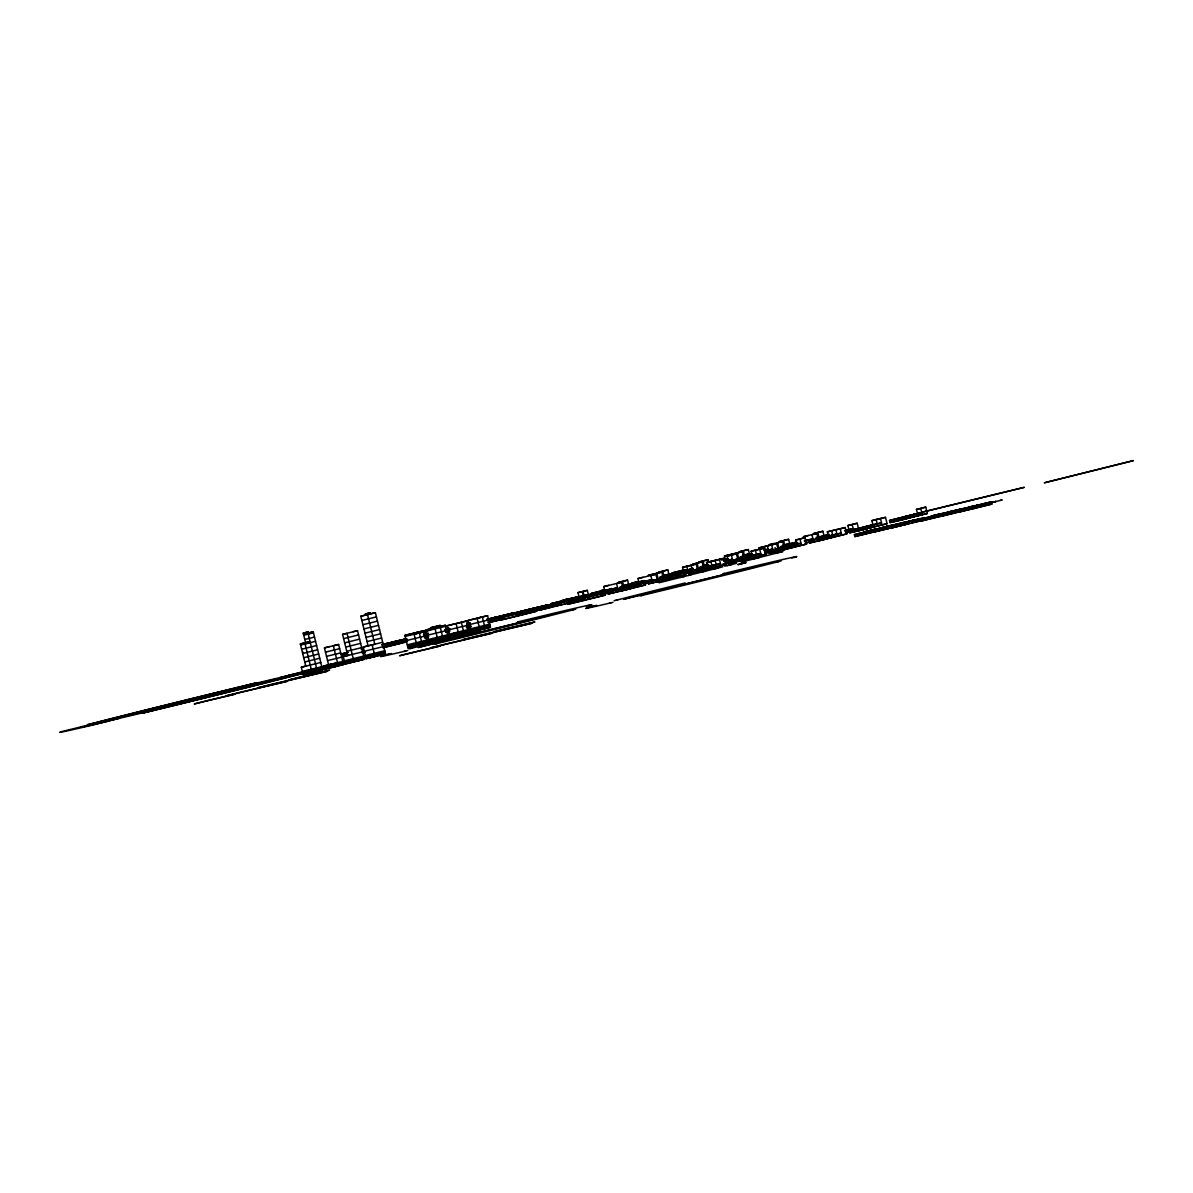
<?xml version="1.0" encoding="UTF-8"?>
<svg xmlns="http://www.w3.org/2000/svg" width="1193" height="1193" viewBox="0 0 1193 1193"><rect width="100%" height="100%" fill="white"/><g stroke="black" fill="none" stroke-linecap="round" stroke-linejoin="round"><path stroke-width="1.5" d="M381.879 644.936L404.949 639.15L382.386 644.757M385.339 646.367L405.471 641.252L385.339 646.367L384.817 644.25M392.855 643.653L385.667 645.473M406.873 639.597L405.262 640.179L406.47 639.895M425.23 635.258L427.646 634.557M445.571 630.56L449.672 629.233M490.681 619.018L489.205 619.644L507.83 614.991L487.326 619.868M486.804 619.555L513.795 612.844L491.68 618.347L494.901 617.586M498.913 619.331L488.22 622.209L503.312 618.392M494.931 619.793L489.041 621.27M533.077 610.712L529.96 611.472L531.452 610.935L530.945 608.818L527.947 609.891L548.079 604.791L548.601 606.909M1024.131 487.385L922.01 512.229L1024.19 487.355M569.18 598.826L572.327 598.066M567.48 599.229L572.565 598.051M892.558 525.174L895.779 524.413M644.533 581.125L646.159 580.708L639.433 582.348L643.221 581.438M563.439 600.168L562.037 600.541L568.3 599.05M564.483 599.945L563.707 600.139L569.926 598.707M601.734 591.281L600.81 591.504L602.003 591.191M608.162 589.7L600.854 591.46M874.737 529.394L877.004 528.812L864 531.944L875.677 529.14L874.394 529.483M895.704 524.428L894.959 524.592M908.156 521.55L907.276 521.788L911.556 520.7M913.152 520.342C917.864 519.179 904.279 522.519 910.885 520.923M871.636 530.139L866.386 531.377M640.089 582.169L641.163 581.916M517.494 622.015L519.015 621.598M722.764 573.833L724.3 573.415M639.478 582.333L635.705 583.288L642.654 581.602M956.339 512.453L921.757 520.864L921.279 518.94L982.391 504.072L971.639 506.622M157.088 709.298L143.026 713.041A144.278 1.253 -13.8 0 0 312.014 671.122L284.158 677.773M168.586 706.226L230.816 689.643M242.328 686.571L256.391 682.828A144.278 1.253 -13.8 0 0 87.387 724.747L115.259 718.097M958.501 509.724L956.294 510.276M575.13 597.425L573.684 597.782M434.729 644.131L437.1 643.504M640.015 595.948L642.386 595.322M639.657 582.288L640.477 586.195M875.334 529.245L871.158 530.244M892.737 525.174L888.576 526.173L889.411 525.949M884.595 527.067L894.631 524.711M937.43 514.66L938.235 514.451L936.967 514.75M948.241 512.185L960.29 509.307M448.106 629.949L445.392 630.411L446.301 630.128M448.419 629.695L448.777 629.606M609.563 589.372L610.98 588.999L605.179 590.356M868.698 530.766L867.758 531.004M865.835 531.481L866.64 531.303M893.945 524.875L892.931 525.129M934.507 515.331L936.848 514.794L931.017 516.196L937.131 514.735M932.717 515.779L936.55 514.839M941.545 513.706L934.715 515.316M365.684 615.051L365.416 613.992L370.277 612.799L370.546 613.858L360.823 616.229L368.1 645.845L374.796 644.28L367.533 614.663L375.392 612.665L385.533 653.913L366.102 658.67L363.239 647.038L368.488 645.711M360.823 616.229L367.116 614.634M310.314 642.639L305.84 643.698L303.246 633.125L308.107 631.932L308.361 632.991M306.571 665.903L301.322 667.23L303.141 674.627L322.572 669.87L313.222 631.798L303.499 634.169L307.973 633.125L316.548 668.035M313.222 631.798L305.736 633.647L305.483 632.588L303.246 633.125M313.476 632.857L303.768 635.228M376.436 616.9L361.867 620.464M314.52 637.092L304.812 639.463M377.48 621.121L362.896 624.7M300.338 643.966L310.046 641.58L300.338 643.966L305.796 666.171M315.563 641.312L300.591 645.025M347.76 655.539L342.57 634.378L357.527 630.679L364.536 659.237L345.12 663.994L343.301 656.582L348.535 655.255M378.509 625.356L363.94 628.92M316.592 645.547L301.635 649.26M358.571 634.9L343.614 638.613M379.553 629.591L364.983 633.155M317.636 649.782L302.679 653.481M342.779 661.384L323.348 666.141L324.123 669.303L343.554 664.546L338.618 644.459L333.369 645.786L337.53 662.712L328.597 664.814L324.436 647.888L329.686 646.561M359.6 639.135L344.643 642.848M380.597 633.811L366.012 637.39M318.68 654.003L303.708 657.716M339.662 648.694L325.48 652.109M360.644 643.37L345.687 647.083M381.626 638.046L367.056 641.61M431.18 628.696L425.931 630.023L429.048 642.714L448.479 637.957L445.362 625.266L430.792 628.83L430.539 627.772L440.247 625.4L440.515 626.459M404.949 635.347L424.38 630.59L427.497 643.281L408.066 648.038L404.949 635.347L419.131 631.917L421.472 641.431M424.38 630.59L413.882 633.244L416.998 645.935L408.066 648.038M425.931 630.023L445.362 625.266M319.709 658.238L304.752 661.951M340.706 652.914L326.509 656.344M361.688 647.605L346.731 651.303M363.239 647.038L382.67 642.281M429.689 630.187L426.199 631.082L445.63 626.325M447.181 625.758L466.612 621.001L469.475 632.633L450.044 637.39L447.181 625.758L466.612 621.001M468.163 620.435L487.594 615.677L490.457 627.309L471.026 632.066L468.163 620.435L482.345 617.005L484.433 625.475M579.008 596.783L577.979 592.638L587.299 590.356L588.328 594.502L551.047 603.628L551.584 605.82M629.129 586.494L627.563 580.156L618.242 582.438L622.537 581.423L623.551 585.569L628.577 584.302L621.866 586.002M662.13 575.787L668.841 574.087L667.826 569.941L658.506 572.222L662.786 571.223L663.815 575.369M708.761 562.5L708.075 559.741L698.77 562.022L703.05 561.008L704.064 565.154M749.905 555.878L748.339 549.541L739.019 551.822L743.314 550.808L744.328 554.954M790.154 545.678L788.603 539.325L779.283 541.607L783.562 540.608L784.591 544.754M604.866 591.355L603.703 586.598L608.728 585.331M657.567 573.102L648.246 575.384L661.847 572.103L663.412 578.441M725.657 560.74L724.479 555.983L738.079 552.702M774.063 543.501L769.023 544.769L782.638 541.488L783.801 546.245M622.761 587.06L621.598 582.303L616.557 583.586L618.123 589.924L621.478 589.074M661.847 572.103L656.821 573.371L658.387 579.723M702.11 561.888L692.79 564.17L702.11 561.888L703.288 566.66M740.57 558.891L743.925 558.041L742.374 551.688L737.334 552.97L738.899 559.308M782.638 541.488L777.597 542.755L779.163 549.108L774.868 550.107M822.887 531.273L813.566 533.554L822.887 531.273L824.065 536.045M639.552 584.898L638.001 578.545L643.027 577.278M683.708 572.103L682.545 567.331L687.571 566.064M768.098 545.648L758.778 547.93L776.658 543.635L778.224 549.988M808.347 535.448L803.321 536.716L816.922 533.435L818.487 539.788M347.879 652.392L342.302 653.749L342.898 656.15L348.46 654.808L341.571 656.642L348.043 654.942M657.447 580.603L655.882 574.251L650.856 575.533L652.407 581.871M694.356 571.253L697.696 570.403L696.145 564.05L686.825 566.332L687.988 571.089M728.252 560.889L727.089 556.132L736.409 553.85L737.96 560.188M776.658 543.635L767.338 545.917L768.516 550.674M816.922 533.435L811.896 534.718L813.82 542.01M849.028 530.274L847.865 525.516L857.185 523.235L858.736 529.573M347.834 652.526L340.974 654.226L347.446 652.541M399.029 640.447L382.371 644.667L391.736 642.49M423.888 634.124L428.436 633.185M707.747 567.212L706.569 562.455L715.889 560.173M752.679 557.578L751.128 551.241L756.153 549.958M828.911 538.177L827.36 531.839L836.666 529.558M873.067 525.382L871.904 520.625L876.93 519.343M696.801 569.508L697.323 571.611L726.03 564.498L724.464 558.16L715.144 560.442L716.71 566.779M737.065 559.293L737.587 561.411L766.279 554.298L764.728 547.945L755.408 550.227L756.571 554.999M796.835 544.783L795.671 540.026L804.992 537.745L806.543 544.097L777.836 551.211L777.329 549.093M817.578 538.893L818.1 540.996L846.806 533.882L845.24 527.545L835.92 529.826L837.486 536.164M857.842 528.678L858.364 530.796L887.07 523.682L885.504 517.33L876.184 519.611L877.362 524.383M917.999 515.764L916.448 509.411L925.768 507.129L927.319 513.482L898.627 520.595L898.105 518.478M406.992 638.941L401.966 640.223L402.488 642.341L406.768 641.327M445.586 629.173L448.941 628.308M424.126 634.84L427.482 633.99M466.821 624.028L470.161 623.089L466.731 623.894M404.024 640.313L405.441 639.955L402.831 640.745L404.039 640.462M444.855 630.128L449.761 628.875L444.885 630.202M486.58 619.421L496.646 616.87L497.168 618.973M426.662 634.9L428.078 634.542M602.137 590.371L601.018 590.654L604.97 589.7M603.36 590.058L604.404 589.789M684.23 569.553L682.843 569.911L684.171 569.613M721.482 560.114L722.6 559.83M724.867 559.249L723.823 559.517L726.85 558.831L723.271 559.696M395.077 643.102L403.174 641.044M445.362 630.381L449.239 629.382L445.421 630.292M528.723 609.712L510.813 613.918L530.945 608.818M551.047 603.628L583.288 595.769L582.273 591.624L577.979 592.638M575.637 597.305L576.965 596.962L575.294 597.335M607.282 591.996L591.847 595.62L591.31 593.428L604.732 590.028M638.27 581.513L631.559 583.213L638.419 581.602M683.574 570.03L671.823 573.013L683.828 570.194M723.823 559.83L727.178 558.98M466.612 625.266L467.522 625.028L466.746 625.207M489.95 619.376L494.961 618.019M498.51 617.273L503.535 616.006M702.394 565.586L707.419 564.304M742.642 555.386L749.353 553.686M782.906 545.171L789.617 543.471M320.753 662.473L301.322 667.23M341.735 657.149L327.553 660.579M362.732 651.825L343.301 656.582M399.58 642.639L364.283 651.274M425.677 635.869L406.246 640.626M446.659 630.545L427.228 635.302M467.656 625.236L448.225 629.993M488.638 619.913L469.207 624.67M489.369 619.674L507.83 614.991M601.883 591.191L598.334 592.071L599.96 591.713M637.823 582.05L635.973 582.527L644.28 580.544L641.327 581.215M684.35 570.269L677.549 571.984L678.921 571.671M690.464 568.867L692.432 568.36M764.937 549.988L767.86 549.242L765.324 549.824M524.965 610.965L504.833 616.08L542.114 606.939L524.965 610.965L525.487 613.083L528.35 612.412M545.619 607.983L545.097 605.865L565.228 600.765L582.378 596.739L582.9 598.856M609.012 589.745L585.331 595.575L617.586 587.731L604.717 590.744M644.235 580.812L625.594 585.375L642.744 581.349M687.854 569.747L665.858 575.175L693.073 568.599M724.747 560.397L728.103 559.547M746.922 556.952L746.371 554.76L751.411 553.477M765.011 550.197L768.367 549.347M796.7 541.995L786.634 544.56L795.209 542.547M407.514 641.059L402.488 642.341L407.141 641.193M446.107 631.276L449.448 630.426M582.378 596.739L545.097 605.865M673.091 573.803L672.077 574.057L676.58 572.983M677.221 572.759L676.222 573.013L686.81 570.418L678.25 572.506M681.382 571.701L682.381 571.447M724.941 560.516L728.297 559.666M793.867 543.188L792.868 543.441L795.82 542.755L780.669 546.707L781.206 548.914L785.486 547.9M794.956 542.919L795.895 542.681M382.729 647.665L399.506 643.415L384.071 647.038M424.663 637.032L428.019 636.182M466.597 626.4L469.953 625.55M498.868 618.228L536.149 609.101L536.671 611.219L516.539 616.319L499.39 620.345L498.868 618.228L536.149 609.101M570.209 602.719L539.654 610.145L539.132 608.027L576.413 598.901L576.92 601.018M579.395 597.812L616.662 588.686L579.395 597.812L579.902 599.93M620.166 589.73L619.629 587.523L644.041 581.423M660.43 579.53L659.893 577.323L681.65 571.715M682.679 571.462L683.678 571.208M712.43 566.347L700.694 569.315L700.142 567.122L708.538 564.99M725.97 560.486L727.044 560.218L724.091 560.904M749.338 556.982L740.942 559.114L740.406 556.907L752.157 553.94M765.742 550.405L767.338 550.003L764.385 550.689M806.557 540.056L807.586 539.803L804.634 540.489M824.318 538.028L821.47 538.699L820.918 536.507L829.314 534.375M845.956 530.065L847.015 529.796M668.468 575.309L692.134 569.479L680.025 572.222M724.002 561.396L732.398 559.263L724.569 561.008M748.98 554.894L752.336 554.044M765.936 550.763L772.646 549.063L765.503 550.734M795.955 542.994L789.244 544.694L789.781 546.901L796.492 545.201M804.514 540.981L812.91 538.863L804.336 540.861M844.778 530.781L853.174 528.648L844.599 530.661M406.589 641.938L383.415 647.68M446.212 631.902L448.732 631.261L448.21 629.143M539.132 608.027L576.413 598.901M425.409 637.494L428.764 636.644L425.215 637.375M499.211 618.779L494.185 620.062L493.663 617.944M487.848 621.985L491.203 621.135M516.36 614.753L531.452 610.935M543.829 607.714L554.656 604.97M590.729 595.814L611.979 590.52L611.442 588.313M628.622 586.21L643.847 582.438M680.949 572.953L691.776 570.209M702.602 567.465L706.211 566.541M764.624 551.822L767.979 550.972M530.154 611.577L533.51 610.727M536.865 609.877L540.22 609.026M567.45 602.137L604.732 592.996L605.254 595.113L585.122 600.213L567.972 604.24L567.45 602.137L604.732 592.996M612.74 590.654L629.889 586.628L630.411 588.745L608.236 594.039L607.714 591.922L627.846 586.822M647.978 581.722L665.112 577.695L665.634 579.813L648.485 583.839L647.978 581.722L685.244 572.595L685.766 574.713L657.06 581.826L656.538 579.709M688.227 571.522L705.376 567.495L705.898 569.598L688.749 573.624L688.227 571.522L708.359 566.407M728.491 561.306L745.64 557.28L746.162 559.398L729.012 563.424L728.491 561.306L751.471 555.535M768.754 551.106L785.889 547.08L786.411 549.198L769.276 553.224L768.754 551.106L797.446 543.993L773.034 550.092M809.003 540.906L826.153 536.88L826.674 538.982L809.525 543.009L809.003 540.906L829.135 535.791L829.657 537.909M849.267 530.691L866.416 526.665L866.938 528.782L849.789 532.809L849.267 530.691L873.679 524.592M889.531 520.491L906.68 516.465L907.187 518.582L890.053 522.609L889.531 520.491L909.663 515.391L918.237 513.378L918.744 515.495M467.477 627.578L471.056 626.668M680.964 573.594L652.258 580.708L652.78 582.825M681.635 573.266L687.049 571.894M716.188 564.662L692.522 570.508L693.044 572.625M732.77 560.307L756.451 554.462M813.298 539.892L836.964 534.046M853.562 529.692L877.228 523.846M918.237 513.378L893.811 519.477L894.332 521.595M470.131 627.115L466.776 627.965L470.251 627.19M520.461 614.365L523.816 613.515M608.624 592.101L605.269 592.951L608.117 592.28M607.714 591.922L644.981 582.795L645.502 584.913L621.091 591.027L620.569 588.91M665.112 577.695L688.391 571.954M705.376 567.495L720.468 563.663L703.333 567.689M745.64 557.28L760.731 553.463L743.582 557.489L744.104 559.592L766.279 554.298M785.889 547.08L800.995 543.247L783.846 547.274M826.153 536.88L841.259 533.047L824.109 537.074M866.416 526.665L881.508 522.847L864.373 526.874M906.68 516.465L921.771 512.632L904.622 516.658M488.951 622.671L500.702 619.689L488.653 622.492M515.54 615.797L527.53 612.889M530.676 612.084L533.196 611.457M534.464 611.129L542.636 609.056L535.672 610.697M572.834 601.406L577.859 600.139M604.702 593.324L608.057 592.474M685.214 572.923L688.57 572.073M701.991 568.658L698.636 569.523L697.085 563.171M765.742 552.508L769.097 551.658M774.123 550.376L782.519 548.258M499.39 620.345L536.671 611.219M539.654 610.145L553.075 606.73M554.745 606.312L562.634 604.359M625.207 588.447L640.298 584.63M826.495 537.432L829.851 536.582M571.894 602.286L575.25 601.436M602.092 594.636L612.158 592.086M639.016 582.691L651.87 579.679L628.204 585.509L628.741 587.717L640.477 584.734M644.026 584.003L649.052 582.721M685.781 573.251L691.001 572.103M722.869 564.021L732.934 561.471M771.513 551.688L764.624 553.269L771.767 551.598M805.066 543.188L813.447 541.055M847 532.555L852.026 531.273M321.797 666.693L302.366 671.45M363.761 656.061L344.33 660.818M384.743 650.737L365.312 655.494M426.721 640.104L407.29 644.861M447.703 634.78L428.272 639.537M468.685 629.457L449.254 634.214M489.667 624.148L470.251 628.905M567.972 604.24L586.419 599.572M608.236 594.039L632.648 587.925M648.485 583.839L671.227 578.158M688.749 573.624L713.16 567.525M729.012 563.424L753.424 557.31M769.276 553.224L789.393 548.124M790.333 547.96L793.688 547.11M809.525 543.009L833.952 536.91M849.789 532.809L887.07 523.682M870.845 527.545L874.201 526.695M890.053 522.609L914.464 516.494L913.942 514.377M119.509 718.261L93.039 724.971A144.278 1.253 -13.8 0 1 62.17 731.473L96.29 723.152M141.147 712.773L276.612 679.056L122.79 716.814L205.837 695.713M279.908 677.609L306.362 670.898A144.278 1.253 -13.8 0 1 337.246 664.397L303.111 672.718M333.324 664.814L323.601 667.2L337.798 663.77L338.305 665.888L324.123 669.303M322.05 667.752L302.619 672.509M332.549 665.097L343.032 662.443M364.029 657.119L344.598 661.876M385.011 651.796L365.58 656.553M426.975 641.163L407.544 645.92M447.957 635.839L428.541 640.596M468.953 630.515L449.522 635.273M489.935 625.207L470.504 629.964M713.638 569.106L722.839 566.779M726.999 565.631L736.558 563.29M741.077 562.157L782.921 551.494L776.777 552.941M327.359 667.364L323.87 668.259L343.301 663.487L339.722 664.337M369.338 656.732L365.833 657.611L385.264 652.854M322.319 668.811L302.888 673.568L308.122 672.241L308.391 673.299M427.243 642.222L412.271 645.92L412.539 646.979M469.207 631.574L449.776 636.331M878.838 528.648L886.906 526.367L887.458 528.588L854.859 536.567L854.397 534.643L886.981 526.665M881.627 527.813L887.875 526.322L885.609 526.829M889.799 525.83L892.543 525.218M854.397 534.643L905.651 521.967L901.983 523.145M897.583 524.249L905.651 521.967M742.687 563.409L746.132 562.604L737.826 564.647L744.641 562.917M854.859 536.567L906.203 524.189L873.604 532.167L873.127 530.244L905.726 522.266M924.396 517.568L891.872 525.845L892.349 527.768L924.933 519.79L911.616 522.907M891.872 525.845L924.471 517.866M910.11 521.073L913.107 520.357M940.144 513.989L938.518 514.451L944.916 512.871L937.564 514.675M945.721 512.945L953.803 510.664L954.34 512.886L921.757 520.864M921.279 518.94L955.459 510.47M959.142 509.56L951.194 511.439M961.29 509.068L960.141 509.351M959.306 509.53L963.661 508.472L945.646 512.662M964.466 508.546L972.534 506.264L973.085 508.486M980.035 504.669L975.367 505.787M991.279 501.865L983.136 503.864L991.279 501.865L991.83 504.087L940.487 516.465L940.024 514.541L978.349 505.101L977.216 505.37M991.83 504.087L959.232 512.065L958.754 510.142L991.353 502.164L976.366 505.683M403.92 651.467L407.708 650.498M959.276 510.559L956.383 511.29L958.441 510.813M973.294 507.01L970.878 507.621L979.468 505.564M979.736 505.37L987.789 503.342M993.605 502.014L996.021 501.403L989.429 502.954M892.349 527.768L909.946 523.309M971.266 507.786L978.036 506.071L970.834 507.771M992.531 502.402L1002.195 499.956L1000.137 500.434M609.205 603.285L612.993 602.316M602.331 591.087L607.192 589.879M727.641 559.413C729.534 558.906 724.255 560.248 728.282 559.234M644.28 581.2L643.683 581.289M223.598 692.492L146.65 710.596L257.33 683.634L244.804 686.944L248.532 686.273M890.261 525.725L891.827 525.412M908.708 521.401L909.26 521.281M567.242 599.274L566.645 599.393M728.52 559.219L724.837 560.069L727.969 559.263L726.358 559.636M601.048 591.415L608.758 589.521M936.326 514.899L934.88 515.227M565.228 599.721L566.168 599.512L565.437 599.691M568.405 598.99L566.854 599.348L567.674 599.125M565.288 599.766L565.512 599.661M573.893 597.723L573.028 597.902M727.283 559.502L728.088 559.323M866.282 531.392L867.207 531.168M868.474 530.87L869.235 530.691M893.139 525.084L892.349 525.233M935.566 515.093L936.102 514.973M912.198 520.61L913.048 520.372L911.288 520.819M125.31 716.382L274.107 679.488M724.747 560.039L724.882 560.024M571.894 598.17L573.028 597.947M603.121 590.863L604.314 590.58M607.073 589.924L605.641 590.341M940.934 513.87L939.875 514.138L940.636 513.929M726.969 559.592L724.658 560.084M423.634 634.124L426.557 633.423M381.924 644.697L404.949 639.15M445.332 629.263L448.434 628.502M467.059 623.85L470.161 623.089M572.416 598.021L574.459 597.559M423.694 634.81L428.347 633.677M406.619 639.075L401.966 640.223L406.246 639.209M487.296 619.331L513.795 612.844M605.269 590.446L606.193 590.207M445.571 629.889L448.493 629.173M510.813 613.918L528.693 609.623M383.922 646.531L405.471 641.252M446.093 632.007L449.015 631.291M466.284 627.056L470.952 625.922M515.987 614.887L519.089 614.127M520.64 613.754L528.41 611.845M489.712 621.672L499.032 619.391M867.102 531.168L868.579 530.84M565.721 599.617L567.018 599.348M573.565 597.753L571.671 598.289M211.295 694.386L222.002 691.776M124.206 716.337L275.21 679.533M586.434 606.193L591.296 605.015M791.72 558.011L796.581 556.833M642.162 581.722L642.923 581.483M227.192 690.523L258.255 683.097M386.83 654.629L391.408 653.525M592.116 606.432L596.694 605.328M680.07 572.118L674.179 573.535L678.101 572.625M638.344 582.691L632.335 584.138L636.734 583.109M447.375 629.949L445.824 630.322M871.8 530.124L874.439 529.424M911.512 520.73L912.526 520.491M571.596 610.16L575.742 609.176M776.882 561.978L781.027 560.978M138.045 712.653L261.356 683.216M890.739 525.651L878.764 528.35M408.811 648.917L412.375 648.082M614.097 600.735L617.661 599.885M365.416 613.992L367.653 613.456L367.921 614.514M368.041 613.321L370.277 612.799M370.367 613.843L375.392 612.665M305.87 632.454L308.107 631.932M353.053 631.723L357.527 630.679M342.57 634.378L347.029 633.334L354.053 661.891M324.436 647.888L338.618 644.459M784.308 540.34L788.603 539.325M847.865 525.516L852.145 524.502L854.069 531.81M852.891 524.234L857.185 523.235M916.448 509.411L920.728 508.412L922.293 514.75M921.473 508.143L925.768 507.129M744.059 550.54L748.339 549.541M871.904 520.625L885.504 517.33M703.795 560.74L708.075 559.741M724.479 555.983L742.374 551.688M827.36 531.839L845.24 527.545M663.532 570.955L667.826 569.941M727.089 556.132L731.369 555.118L733.292 562.425M732.114 554.849L736.409 553.85M795.671 540.026L799.951 539.027L801.517 545.365M800.697 538.759L804.992 537.745M623.283 581.155L627.563 580.156M682.545 567.331L696.145 564.05M751.128 551.241L764.728 547.945M587.299 590.356L583.019 591.355L584.033 595.501M603.703 586.598L621.598 582.303M638.001 578.545L655.882 574.251M706.569 562.455L724.464 558.16M430.539 627.772L434.998 626.728L435.266 627.786M435.773 626.444L440.247 625.4M816.027 537.372L818.875 536.701M820.918 536.507L828.076 534.822M724.017 559.502L726.85 558.831M724.091 559.994L727.521 559.189M746.371 554.76L750.665 553.746M780.669 546.707L797.819 542.681M478.661 617.78L487.594 615.677M725.493 560.128L728.356 559.457M740.406 556.907L751.844 554.223M689.524 569.329L693.133 568.39M845.882 532.6L850.162 531.586M854.456 530.587L857.32 529.916M905.144 518.776L927.319 513.482M414.031 634.229L424.633 631.634L405.217 636.391M700.142 567.122L708.717 565.109M827.181 537.357L830.045 536.686M805.618 542.8L809.167 542.069M864.88 528.976L869.175 527.977M591.31 593.428L606.73 589.804M659.893 577.323L677.028 573.296L677.579 575.503M794.061 545.887L796.924 545.216M741.077 558.712L743.925 558.041M824.631 539.191L846.806 533.882M619.629 587.523L636.779 583.511L637.316 585.703M694.356 570.522L697.204 569.851M724.36 563.484L728.64 562.47M785.799 549.063L806.543 544.097M495.438 617.303L498.674 616.632M709.253 567.301L712.117 566.63M361.106 649.126L362.926 648.694L363.522 651.11L361.703 651.542M445.66 629.218L449.09 628.413M382.342 644.488L386.756 643.459M423.53 634.78L426.378 634.109M466.567 624.685L469.252 624.058M622.806 588.104L644.981 582.795M656.269 580.126L659.132 579.455M684.842 573.415L689.136 572.401M694.848 571.074L697.696 570.403M392.139 642.281L398.03 640.895L398.551 643.012M446.182 629.695L449.686 628.965M488.444 619.823L492.724 618.824L493.246 620.942M498.525 617.363L502.805 616.349M972.534 506.264L968.865 507.443M446.436 629.785L449.12 629.158M488.459 619.913L492.754 618.913M897.509 523.951L901.416 523.16M904.756 522.325L909.812 521.117M916.239 519.566L920.071 518.97M964.391 508.263L968.298 507.472M983.136 503.864L986.954 503.282M425.215 635.123L426.423 634.84M644.578 583.616L648.873 582.616M705.272 569.464L726.03 564.498M624.461 588.716L627.309 588.045M628.741 587.717L631.604 587.045M989.802 502.999L992.889 502.268M536.596 609.727L540.026 608.922M604.329 593.831L608.609 592.817M671.48 578.068L668.617 578.739L668.095 576.622M685.766 574.713L672.912 577.725L672.39 575.608M752.977 558.98L759.389 557.504M385.518 645.383L392.139 643.832M395.122 643.116L401.728 641.566M446.167 631.321L449.597 630.515M516.465 614.827L528.469 612.009M558.473 604.97L561.336 604.299M581.334 599.602L584.197 598.931M741.957 561.858L745.685 560.978M724.688 566.138L731.965 564.468M382.878 646.695L387.293 645.652M467.089 626.802L469.759 626.161M529.781 612.084L532.451 611.457M564.065 604.031L567.495 603.226M623.328 590.207L645.502 584.913M718.246 567.943L659.073 582.78M386.368 645.995L392.258 644.608L391.722 642.401M446.957 631.902L449.642 631.276M700.813 572.282L705.779 571M383.371 647.113L406.634 641.655M424.514 637.45L428.093 636.615M445.988 632.409L449.567 631.574M467.462 627.369L471.041 626.534M679.995 577.472L684.901 576.323M688.331 575.473L690.807 574.892M971.415 508.874L958.098 512.006L957.636 509.963M605.254 595.113L588.104 599.14L587.582 597.022M361.941 652.72L365.52 651.87M424.559 638.016L428.138 637.166M485.73 627.309L490.189 626.265L470.758 631.022M323.348 666.141L332.28 664.039L333.071 667.215M439.397 639.06L442.976 638.225M443.751 637.942L448.225 636.898L428.794 641.655M483.001 629.069L490.457 627.309M407.812 646.979L416.745 644.876M471.026 632.066L485.208 628.651L484.686 626.534M469.475 632.633L455.279 636.063L455.025 635.004M439.546 640.059L448.479 637.957M450.044 637.39L458.977 635.302L456.114 623.656M429.048 642.714L443.244 639.284L442.722 637.166M358.914 659.431L364.283 658.178L344.852 662.935M427.497 643.281L413.315 646.695L413.061 645.652M354.575 660.549L359.033 659.505M385.533 653.913L371.351 657.343L371.083 656.284M366.102 658.67L375.034 656.568L372.171 644.936M345.12 663.994L364.536 659.237M334.622 666.648L343.554 664.546M303.141 674.627L322.572 669.87M952.223 511.2L954.489 510.693M950.284 511.663L952.924 511.066M883.67 527.291L886.324 526.695M164.112 706.047L235.304 689.822M685.274 583.004L684.976 583.019A108.488 0.939 -13.8 0 0 615.886 600.318M197.218 697.83L202.184 698.039M973.756 506.622L974.219 508.546M955.011 511.022L955.489 512.945M938.876 514.481L939.353 516.405M936.266 515.421L936.744 517.344M913.197 514.645L913.719 516.763M908.917 515.659L909.439 517.777M906.859 522.325L907.336 524.249M902.385 517.464L902.907 519.581M890.739 525.785L891.201 527.709M888.129 526.724L888.591 528.648M880.479 518.612L882.03 524.965M871.994 530.184L872.471 532.108M869.384 531.124L869.861 533.047M862.121 527.679L862.643 529.796M840.215 528.812L841.766 535.165M831.64 530.825L833.206 537.178M821.873 537.879L822.395 539.997M817.861 532.555L819.412 538.908M781.609 548.079L782.131 550.197M775.077 547.647L775.614 549.839M771.632 544.918L773.556 552.21M766.502 549.66L767.039 551.852M763.058 546.931L763.833 550.107M759.687 549.227L761.253 555.58M747.877 556.475L748.399 558.592M741.345 558.294L741.867 560.412M719.439 559.428L720.99 565.78M710.864 561.441L712.027 566.198M701.096 568.494L701.603 570.612M691.12 565.333L692.283 570.09M685.99 570.06L686.527 572.267M676.67 574.608L677.192 576.726M660.833 578.694L661.354 580.812M641.223 585.912L640.701 583.809L611.994 590.923L612.516 593.04M635.675 585.077L636.182 587.195M634.169 583.362L634.706 585.554M625.609 587.627L626.131 589.745M624.864 587.895L625.371 590.013M605.462 590.475L606.014 592.682M602.48 591.549L603.017 593.756M596.53 593.801L597.052 595.904M584.6 598.111L585.122 600.213M571.179 598.528L571.715 600.72M559.263 602.927L559.785 605.03M556.281 604.001L556.803 606.119M521.982 612.054L522.504 614.156M516.017 614.201L516.539 616.319M477.111 618.347L479.959 629.979M474.71 627.846L474.978 628.905M475.232 629.964L475.485 631.022M464.733 632.633L465.002 633.692M461.363 622.328L463.436 630.799M463.704 631.843L464.226 633.96M460.274 633.677L460.528 634.736M459.499 633.96L459.752 635.019M453.728 633.17L453.981 634.229M454.25 635.287L454.503 636.346M440.113 626.593L442.454 636.108M434.878 627.921L437.995 640.611M432.746 638.494L432.999 639.552M433.268 640.611L433.521 641.67M422.769 643.266L423.023 644.324M421.726 642.49L422.247 644.608M415.447 632.678L415.701 633.737M418.296 644.309L418.564 645.368M417.52 644.593L417.789 645.652M410.198 634.005L410.452 635.064M411.764 643.817L412.017 644.861M387.8 643.161L388.321 645.279M380.806 653.898L381.059 654.957M379.762 653.123L380.284 655.24M375.556 655.24L375.81 656.299M369.785 654.45L370.054 655.509M370.307 656.568L370.561 657.626M359.809 659.222L360.077 660.281M358.78 658.447L359.302 660.564M355.35 660.266L355.603 661.325M350.101 661.608L350.354 662.667M348.803 659.774L349.057 660.833M349.325 661.876L349.579 662.935M344.449 653.197L345.045 655.613M342.794 653.794L343.39 656.21M333.578 665.873L333.846 666.932M327.821 665.083L328.075 666.141M328.343 667.2L328.597 668.259M308.748 632.842L309.017 633.901M317.845 669.87L318.099 670.913M316.801 669.079L317.323 671.197M313.371 670.913L313.64 671.972M304.812 642.923L312.074 672.524M303.186 652.153L303.454 653.197M306.825 670.406L307.093 671.465M307.347 672.524L307.615 673.583M302.634 673.359A132.214 1.148 -13.8 0 1 147.753 711.774M108.831 720.975A122.909 1.074 -13.8 0 1 82.541 726.507M98.825 722.019A129.59 1.133 -13.8 0 1 250.619 684.364M288.512 675.417A120.12 1.044 -13.8 0 1 314.221 670.019M518.254 621.807A108.488 0.939 -13.8 0 1 588.865 605.612M573.669 609.668A108.488 0.939 -13.8 0 1 435.907 643.817M405.814 650.99A108.488 0.939 -13.8 0 1 389.127 654.077M410.601 648.5A108.488 0.939 -13.8 0 1 479.84 631.201M723.54 573.624A108.488 0.939 -13.8 0 1 794.15 557.414M778.954 561.485A108.488 0.939 -13.8 0 1 641.193 595.635M611.099 602.793A108.488 0.939 -13.8 0 1 594.397 605.88M396.911 642.117L395.987 642.356L396.777 642.177M398.328 641.759L399.759 641.402L398.328 641.759M401.176 641.044L400.416 641.327L402.608 640.686L401.176 641.044M1044.486 482.762L1133.35 460.632L1044.486 482.762M423.992 645.875L418.266 647.516L548.765 615.379L423.992 645.875M629.278 597.678L623.551 599.333L754.051 567.182L629.278 597.678M538.759 607.073L520.148 611.726L548.079 604.791L530.184 609.086L538.789 607.162M206.911 700.738L194.28 703.945L235.215 694.087L206.911 700.738M238.481 692.73L225.85 695.937L287.289 681.278L238.481 692.73M270.065 684.722L257.434 687.929L327.046 671.346L270.065 684.722M301.635 676.729L289.004 679.921L329.626 670.153L301.635 676.729M412.196 652.556L399.566 655.747L440.5 645.905L412.196 652.556M443.766 644.548L431.135 647.739L492.575 633.095L443.766 644.548M475.336 636.54L462.72 639.746L532.332 623.164L475.336 636.54M506.921 628.532L494.29 631.738L534.911 621.971L506.921 628.532M146.262 711.908A108.488 0.939 -13.8 0 0 305.05 672.062A108.488 0.939 -13.8 0 0 147.798 709.835A108.488 0.939 -13.8 0 0 146.262 711.908"/></g></svg>
